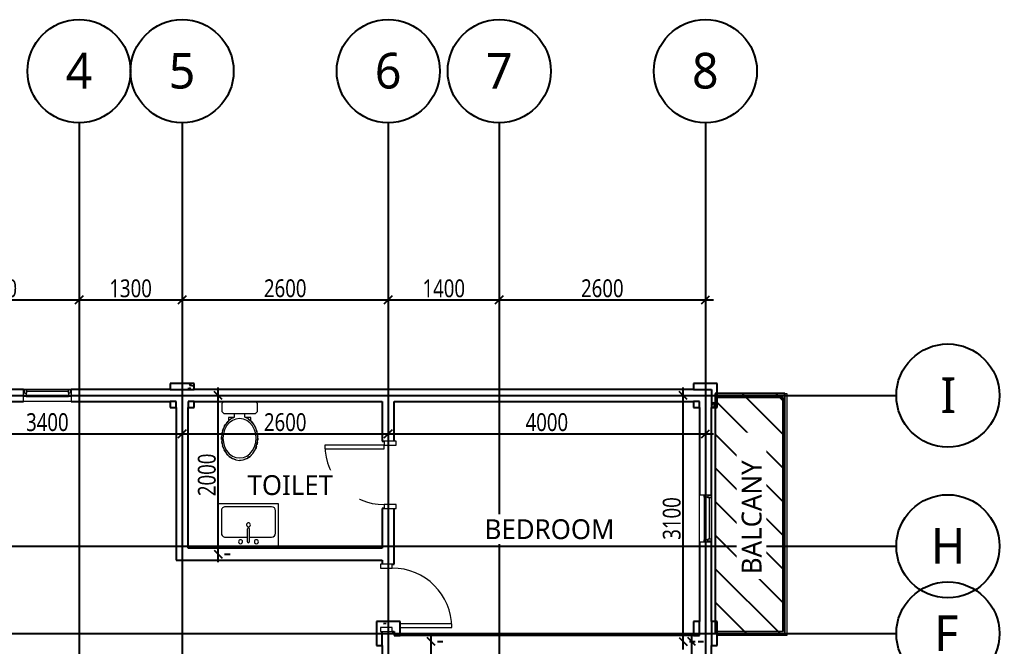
# Model space of a CAD drawing. Header units: millimetres. Extents: x 5566 to 76250, y 4768 to 55588.
# Drawn here: x 42503 to 54861, y 34604 to 42506 of the extents above; entities that cross this region are included whole.
import ezdxf

# ---------------------------------------------------------------- set-up
doc = ezdxf.new("R2010")
doc.units = ezdxf.units.MM
doc.layers.get('0').update_dxf_attribs({"color": 250})
doc.layers.get('Defpoints').update_dxf_attribs({"color": 255})
for name, color, linetype, lineweight in [('A-DOOR', 255, 'Continuous', 15), ('A-DOOR-FRAM', 255, 'Continuous', 18), ('A-FLOR-HRAL', 255, 'Continuous', 9), ('A-GLAZ', 255, 'Continuous', 15), ('P-SANR-FIXT', 255, 'Continuous', 9)]:
    doc.layers.add(name, color=color, linetype=linetype, lineweight=lineweight)
doc.styles.add('Trebuchet MS_1', font='trebuc.ttf', dxfattribs={"height": 450})
doc.styles.add('Trebuchet MS_3', font='trebuc.ttf', dxfattribs={"height": 450})
doc.styles.add('Trebuchet MS_4', font='trebuc.ttf', dxfattribs={"width": 0.8, "height": 225})
doc.dimstyles.new('Linear_-_2_25mm_Trebuchet_MS', dxfattribs={"dimscale": 304.8, "dimtxt": 231.963954, "dimasz": 0.328084, "dimexe": 0.492126, "dimexo": 0.492126, "dimgap": 0.098425, "dimtad": 1, "dimdec": 0, "dimzin": 0, "dimdsep": 46, "dimtxsty": 'Trebuchet MS_4', "dimblk1": 'OBLIQUE', "dimblk2": 'OBLIQUE', "dimsah": 1, "dimcen": 0.09, "dimdle": 0.328084, "dimazin": 0, "dimtfac": 1, "dimtdec": 4, "dimtix": 1, "dimtmove": 0, "dimatfit": 3, "dimfxl": 1, "dimtvp": 1, "dimtolj": 1, "dimtzin": 0, "dimarcsym": 2})
pattern_1 = [(50, (41522.4, 27944.3), (728.737, -63.756), [76.2, -838.2]), (355, (41522.4, 27944.3), (-140.97, 764.228), [60.96, -670.56]), (100.451, (41583.1, 27939), (587.77, 700.467), [64.76, -712.36]), (46.184, (41522.4, 28147.5), (1084.316, -168.17), [114.3, -1257.3]), (96.636, (41612.7, 28133.5), (949.61, 989.71), [97.14, -1068.54]), (351.184, (41522.4, 28147.5), (949.62, 989.7), [91.44, -1005.84]), (21, (41624, 28096.7), (606.458, -409.06), [76.2, -838.2]), (326, (41624, 28096.7), (247.21, 736.753), [60.96, -670.56]), (71.451, (41674.5, 28062.6), (853.67, 327.685), [64.76, -712.36]), (37.5, (41522.4, 27944.3), (12.3547, 338.22), [33.528, -628.904, 33.528, -647.192, -673.1]), (37.5, (41522.4, 27944.3), (12.3547, 338.22), [-1343.152, 33.528, -639.572]), (7.5, (41522.4, 27944.3), (267.279, 400.722), [33.528, -354.584, 33.528, -613.664, -256.54]), (7.5, (41522.4, 27944.3), (267.279, 400.722), [-1035.304, 33.528, -223.012]), (327.5, (41295.82, 27944.3), (542.3633, -22.9153), [33.528, -220.472, 33.528, -758.952, -1051.56]), (327.5, (41295.82, 27944.3), (542.3633, -22.9153), [-1046.48, 33.528, -1018.032]), (317.5, (41194.2, 27944.3), (592.517, 101.707), [33.528, -296.672, 33.528, -492.76, -746.76]), (317.5, (41194.2, 27944.3), (592.517, 101.707), [-856.488, 33.528, -713.232])]

# ---------------------------------------------------------------- blocks, each defined once
blk = doc.blocks.new('M_Door-Passage-Single-Vision_Lite - 750 x 2000mm-V1-L2 - Architectural')
at = {"layer": 'A-DOOR'}
for p, q in [((375, 806.35), (330, 806.35)), ((330, 806.35), (330, 156.35)), ((375, 156.35), (375, 806.35))]:
    blk.add_line(p, q, dxfattribs=at)
blk.add_arc((375, 56.35), 750, 90, 180, dxfattribs=at)
at = {"layer": 'A-DOOR-FRAM'}
for p, q in [((-375, 56.35), (-425, 56.35)), ((-425, 56.35), (-425, -93.65)), ((-375, -93.65), (-375, 56.35)), ((375, 56.35), (375, -93.65)), ((425, 56.35), (375, 56.35)), ((425, -93.65), (425, 56.35)), ((-425, -93.65), (-375, -93.65)), ((375, -93.65), (425, -93.65))]:
    blk.add_line(p, q, dxfattribs=at)
blk = doc.blocks.new('M_Door-Passage-Single-Vision_Lite - 750 x 2000mm-1696654-L2 - Architectural')
at = {"layer": 'A-DOOR'}
for p, q in [((375, 806.35), (330, 806.35)), ((330, 806.35), (330, 56.35)), ((375, 56.35), (375, 806.35)), ((330, 56.35), (375, 56.35))]:
    blk.add_line(p, q, dxfattribs=at)
blk.add_arc((375, 56.35), 750, 90, 180, dxfattribs=at)
at = {"layer": 'A-DOOR-FRAM'}
for p, q in [((-375, 56.35), (-425, 56.35)), ((-425, 56.35), (-425, -93.65)), ((-375, -93.65), (-375, 56.35)), ((375, 56.35), (375, -93.65)), ((425, 56.35), (375, 56.35)), ((425, -93.65), (425, 56.35)), ((-425, -93.65), (-375, -93.65)), ((375, -93.65), (425, -93.65))]:
    blk.add_line(p, q, dxfattribs=at)
blk = doc.blocks.new('M_Window-Fixed - 600 x 900mm-1696655-L2 - Architectural')
at = {"layer": 'A-GLAZ'}
for p, q in [((-300, 75), (300, 75)), ((-300, -75), (-300, 75)), ((-261.9, 75), (-300, 75)), ((-287.3, 75), (-287.3, 30.55)), ((-287.3, 30.55), (-268.25, 30.55)), ((-261.9, 30.55), (-268.25, 30.55)), ((-268.25, 30.55), (-268.25, -13.9)), ((261.9, 75), (-261.9, 75)), ((-261.9, 75), (-261.9, 30.55)), ((261.9, 52.775), (-261.9, 52.775)), ((261.9, 75), (261.9, 30.55)), ((300, 75), (261.9, 75)), ((261.9, 30.55), (268.25, 30.55)), ((268.25, 30.55), (268.25, -13.9)), ((287.3, 30.55), (268.25, 30.55)), ((287.3, 75), (287.3, 30.55)), ((300, 75), (300, -75)), ((-268.25, -13.9), (-300, -13.9)), ((300, -75), (-300, -75)), ((-268.25, -13.9), (268.25, -13.9)), ((300, -13.9), (268.25, -13.9))]:
    blk.add_line(p, q, dxfattribs=at)
blk = doc.blocks.new('Top Rail Type - Top Rail_Internal_-1708940-L2 - Architectural')
at = {"layer": 'A-FLOR-HRAL'}
for p, q in [((9781, 9847), (10656, 9847)), ((10606, 9797), (9781, 9797)), ((10606, 6847), (10606, 9797)), ((10656, 9847), (10656, 6797)), ((9781, 6847), (10606, 6847)), ((10656, 6797), (9781, 6797))]:
    blk.add_line(p, q, dxfattribs=at)
blk = doc.blocks.new('Top Rail Type - Top Rail_Internal_-V6-L2 - Architectural')
at = {"layer": 'A-FLOR-HRAL'}
for p, q in [((9781, 9847), (10656, 9847)), ((9781, 9797), (10606, 9797)), ((10606, 9797), (10606, 6847)), ((10656, 9847), (10656, 6797)), ((10606, 6847), (9781, 6847)), ((10656, 6797), (9781, 6797))]:
    blk.add_line(p, q, dxfattribs=at)
blk = doc.blocks.new('M_Water Closet - Flush Tank - Private - 6_1 Lpf-V7-L2 - Architectural')
at = {"layer": 'P-SANR-FIXT'}
for p, q in [((25, 225), (0, 200)), ((127, 225), (25, 225)), ((152, 200), (127, 225)), ((152, -200), (152, 200)), ((243, 140), (203, 140)), ((203, 140), (203, 80)), ((219, 110), (245, 142)), ((152, 63), (195, 63)), ((216, 110), (216, 106)), ((219, 110), (216, 110)), ((195, -64), (152, -64)), ((203, -80), (203, -140)), ((216, -106), (216, -110)), ((216, -110), (219, -110)), ((233, -129), (219, -110)), ((710, -107), (693, -131)), ((737, -46), (720, -90)), ((0, -200), (25, -225)), ((25, -225), (127, -225)), ((127, -225), (152, -200)), ((203, -140), (243, -140)), ((588, -205), (560, -214)), ((636, -180), (611, -194)), ((678, -147), (656, -166))]:
    blk.add_line(p, q, dxfattribs=at)
at = {"layer": 'P-SANR-FIXT', "flags": 128}
for points in [[(743, 0), (737, 46), (720, 91), (692, 132), (655, 167), (609, 195), (558, 215), (503, 226), (446, 228), (390, 220), (336, 204), (289, 178), (248, 146), (216, 107), (195, 63)], [(712, 0), (706, 47), (688, 91), (658, 131), (619, 164), (572, 189), (519, 204), (464, 210), (408, 204), (356, 189), (308, 164), (269, 131), (239, 91), (221, 47), (215, 0)], [(248, 146), (286, 176), (287, 177)], [(301, 186), (329, 200), (333, 202)], [(352, 210), (377, 217), (384, 219)], [(406, 224), (429, 227), (438, 228)], [(463, 229), (481, 228), (493, 227)], [(517, 224), (533, 221), (547, 218)], [(569, 212), (583, 207), (597, 201)], [(618, 190), (628, 185), (643, 175)], [(661, 162), (667, 156), (682, 143)], [(696, 127), (699, 122), (712, 104)], [(195, 63), (204, 85), (216, 106)], [(219, 110), (217, 108), (216, 106)], [(722, 88), (723, 84), (733, 59)], [(738, 45), (738, 43), (743, 0)], [(195, -64), (216, -107), (248, -146), (289, -178), (336, -204), (390, -220), (446, -228), (503, -226), (558, -215), (609, -195), (655, -167), (692, -132), (720, -91), (737, -46), (743, 0)], [(216, -106), (204, -85), (195, -64)], [(215, 0), (221, -47), (239, -91), (269, -131), (308, -164), (356, -189), (408, -204), (464, -210), (519, -204), (572, -189), (619, -164), (658, -131), (688, -91), (706, -47), (712, 0)], [(216, -106), (217, -108), (219, -110)], [(270, -165), (251, -148), (250, -147)], [(315, -193), (292, -180), (290, -179)], [(366, -214), (340, -205), (338, -204)], [(421, -226), (393, -221), (391, -221)], [(478, -228), (449, -228), (447, -228)], [(534, -221), (505, -226), (504, -226)]]:
    blk.add_lwpolyline(points, dxfattribs=at)
blk = doc.blocks.new('M_Sink Kitchen-Single - 760 x 535mm-1436930-L2 - Architectural')
at = {"layer": 'P-SANR-FIXT'}
for p, q in [((396, 270), (-364, 270)), ((-364, 270), (-364, -265)), ((396, -265), (396, 270)), ((3, 156), (-275, 156)), ((3, 213), (3, 53)), ((28, 213), (28, 53)), ((307, 156), (28, 156)), ((-326, 105), (-326, -176)), ((358, -176), (358, 105)), ((-275, -227), (307, -227)), ((-364, -265), (396, -265))]:
    blk.add_line(p, q, dxfattribs=at)
for centre, radius, start, end in [((-275, 105), 50.8, 90, 180), ((-84, 213), 25.4, 360, 180), ((-84, 213), 25.4, 180, 0), ((16, 213), 12.7, 360, 180), ((116, 213), 25.4, 360, 180), ((116, 213), 25.4, 180, 360), ((307, 105), 50.8, 360, 90), ((16, 0), 25.4, 360, 180), ((16, 0), 25.4, 180, 0), ((16, 53), 12.7, 180, 0), ((-275, -176), 50.8, 180, 270), ((307, -176), 50.8, 270, 0)]:
    blk.add_arc(centre, radius, start, end, dxfattribs=at)
blk = doc.blocks.new('Grid - M_Grid Head - Circle-50561-L2 - Architectural')
blk.add_circle((0, 0), 6.5)
blk = doc.blocks.new('_Oblique')
at = {"color": 0, "linetype": 'ByBlock', "lineweight": -2}
blk.add_line((-0.5, -0.5), (0.5, 0.5), dxfattribs=at)
blk = doc.blocks.new('*D435')
at = {"color": 0, "lineweight": -2, "transparency": 16777216}
for p, q in [((45009, 35667), (45009, 37867)), ((45089, 37767), (45159, 37767)), ((45089, 35767), (45159, 35767))]:
    blk.add_line(p, q, dxfattribs=at)
at = {"layer": 'Defpoints', "color": 0, "transparency": 16777216}
for p in [(44939, 37767), (45009, 37767), (44939, 35767)]:
    blk.add_point(p, dxfattribs=at)
at = {"color": 0, "lineweight": -2, "transparency": 16777216, "xscale": 100, "yscale": 100, "zscale": 100}
for p, rotation in [((45009, 37767), 90), ((45009, 35767), 270)]:
    blk.add_blockref('_Oblique', p, dxfattribs=dict(at, rotation=rotation))
at = {"color": 0, "transparency": 16777216, "insert": (44865, 36767), "char_height": 225, "width": 566.15, "attachment_point": 5, "rotation": 90, "style": 'Trebuchet MS_4'}
blk.add_mtext('\\A1;2000', dxfattribs=at)
blk = doc.blocks.new('*D436')
at = {"color": 0, "lineweight": -2, "transparency": 16777216}
for p, q in [((44453, 37285), (47253, 37285)), ((44553, 37206), (44553, 37135)), ((47153, 37206), (47153, 37135))]:
    blk.add_line(p, q, dxfattribs=at)
at = {"layer": 'Defpoints', "color": 0, "transparency": 16777216}
for p in [(44553, 37356), (47153, 37356), (47153, 37285)]:
    blk.add_point(p, dxfattribs=at)
at = {"color": 0, "lineweight": -2, "transparency": 16777216, "xscale": 100, "yscale": 100, "zscale": 100, "rotation": 180}
blk.add_blockref('_Oblique', (44553, 37285), dxfattribs=at)
at = {"color": 0, "lineweight": -2, "transparency": 16777216, "xscale": 100, "yscale": 100, "zscale": 100}
blk.add_blockref('_Oblique', (47153, 37285), dxfattribs=at)
at = {"color": 0, "transparency": 16777216, "insert": (45853, 37430), "char_height": 225, "width": 566.15, "attachment_point": 5, "style": 'Trebuchet MS_4'}
blk.add_mtext('\\A1;2600', dxfattribs=at)
blk = doc.blocks.new('*D437')
at = {"color": 0, "lineweight": -2, "transparency": 16777216}
for p, q in [((50873, 34567), (50873, 37867)), ((50952, 37767), (51023, 37767)), ((50952, 34667), (51023, 34667))]:
    blk.add_line(p, q, dxfattribs=at)
at = {"layer": 'Defpoints', "color": 0, "transparency": 16777216}
for p in [(50802, 37767), (50873, 37767), (50802, 34667)]:
    blk.add_point(p, dxfattribs=at)
at = {"color": 0, "lineweight": -2, "transparency": 16777216, "xscale": 100, "yscale": 100, "zscale": 100}
for p, rotation in [((50873, 37767), 90), ((50873, 34667), 270)]:
    blk.add_blockref('_Oblique', p, dxfattribs=dict(at, rotation=rotation))
at = {"color": 0, "transparency": 16777216, "insert": (50729, 36217), "char_height": 225, "width": 566.15, "attachment_point": 5, "rotation": 90, "style": 'Trebuchet MS_4'}
blk.add_mtext('\\A1;3100', dxfattribs=at)
blk = doc.blocks.new('*D438')
at = {"color": 0, "lineweight": -2, "transparency": 16777216}
for p, q in [((47053, 37285), (51253, 37285)), ((47153, 37206), (47153, 37135)), ((51153, 37206), (51153, 37135))]:
    blk.add_line(p, q, dxfattribs=at)
at = {"layer": 'Defpoints', "color": 0, "transparency": 16777216}
for p in [(47153, 37356), (51153, 37356), (51153, 37285)]:
    blk.add_point(p, dxfattribs=at)
at = {"color": 0, "lineweight": -2, "transparency": 16777216, "xscale": 100, "yscale": 100, "zscale": 100, "rotation": 180}
blk.add_blockref('_Oblique', (47153, 37285), dxfattribs=at)
at = {"color": 0, "lineweight": -2, "transparency": 16777216, "xscale": 100, "yscale": 100, "zscale": 100}
blk.add_blockref('_Oblique', (51153, 37285), dxfattribs=at)
at = {"color": 0, "transparency": 16777216, "insert": (49153, 37430), "char_height": 225, "width": 566.15, "attachment_point": 5, "style": 'Trebuchet MS_4'}
blk.add_mtext('\\A1;4000', dxfattribs=at)
blk = doc.blocks.new('*D439')
at = {"color": 0, "lineweight": -2, "transparency": 16777216}
for p, q in [((50980, 33167), (50980, 34767)), ((51060, 34667), (51130, 34667)), ((51060, 33267), (51130, 33267))]:
    blk.add_line(p, q, dxfattribs=at)
at = {"layer": 'Defpoints', "color": 0, "transparency": 16777216}
for p in [(50910, 34667), (50980, 34667), (50910, 33267)]:
    blk.add_point(p, dxfattribs=at)
at = {"color": 0, "lineweight": -2, "transparency": 16777216, "xscale": 100, "yscale": 100, "zscale": 100}
for p, rotation in [((50980, 34667), 90), ((50980, 33267), 270)]:
    blk.add_blockref('_Oblique', p, dxfattribs=dict(at, rotation=rotation))
at = {"color": 0, "transparency": 16777216, "insert": (50836, 33967), "char_height": 225, "width": 566.15, "attachment_point": 5, "rotation": 90, "style": 'Trebuchet MS_4'}
blk.add_mtext('\\A1;1400', dxfattribs=at)
blk = doc.blocks.new('*D441')
at = {"color": 0, "lineweight": -2, "transparency": 16777216}
for p, q in [((47693, 31167), (47693, 34767)), ((47772, 34667), (47843, 34667)), ((47772, 31267), (47843, 31267))]:
    blk.add_line(p, q, dxfattribs=at)
at = {"layer": 'Defpoints', "color": 0, "transparency": 16777216}
for p in [(47622, 34667), (47693, 34667), (47622, 31267)]:
    blk.add_point(p, dxfattribs=at)
at = {"color": 0, "lineweight": -2, "transparency": 16777216, "xscale": 100, "yscale": 100, "zscale": 100}
for p, rotation in [((47693, 34667), 90), ((47693, 31267), 270)]:
    blk.add_blockref('_Oblique', p, dxfattribs=dict(at, rotation=rotation))
at = {"color": 0, "transparency": 16777216, "insert": (47548, 32967), "char_height": 225, "width": 566.15, "attachment_point": 5, "rotation": 90, "style": 'Trebuchet MS_4'}
blk.add_mtext('\\A1;3400', dxfattribs=at)
blk = doc.blocks.new('*D449')
at = {"color": 0, "lineweight": -2, "transparency": 16777216}
for p, q in [((41153, 37467), (41153, 37135)), ((44553, 37467), (44553, 37135)), ((41053, 37285), (44653, 37285))]:
    blk.add_line(p, q, dxfattribs=at)
at = {"layer": 'Defpoints', "color": 0, "transparency": 16777216}
for p in [(41153, 37617), (44553, 37617), (44553, 37285)]:
    blk.add_point(p, dxfattribs=at)
at = {"color": 0, "lineweight": -2, "transparency": 16777216, "xscale": 100, "yscale": 100, "zscale": 100, "rotation": 180}
blk.add_blockref('_Oblique', (41153, 37285), dxfattribs=at)
at = {"color": 0, "lineweight": -2, "transparency": 16777216, "xscale": 100, "yscale": 100, "zscale": 100}
blk.add_blockref('_Oblique', (44553, 37285), dxfattribs=at)
at = {"color": 0, "transparency": 16777216, "insert": (42853, 37430), "char_height": 225, "width": 566.15, "attachment_point": 5, "style": 'Trebuchet MS_4'}
blk.add_mtext('\\A1;3400', dxfattribs=at)
blk = doc.blocks.new('*D452')
at = {"color": 0, "lineweight": -2, "transparency": 16777216}
for p, q in [((41053, 38973), (43353, 38973)), ((41153, 38894), (41153, 38823)), ((43253, 38894), (43253, 38823))]:
    blk.add_line(p, q, dxfattribs=at)
at = {"layer": 'Defpoints', "color": 0, "transparency": 16777216}
for p in [(41153, 39044), (43253, 39044), (43253, 38973)]:
    blk.add_point(p, dxfattribs=at)
at = {"color": 0, "lineweight": -2, "transparency": 16777216, "xscale": 100, "yscale": 100, "zscale": 100, "rotation": 180}
blk.add_blockref('_Oblique', (41153, 38973), dxfattribs=at)
at = {"color": 0, "lineweight": -2, "transparency": 16777216, "xscale": 100, "yscale": 100, "zscale": 100}
blk.add_blockref('_Oblique', (43253, 38973), dxfattribs=at)
at = {"color": 0, "transparency": 16777216, "insert": (42203, 39117), "char_height": 225, "width": 566.15, "attachment_point": 5, "style": 'Trebuchet MS_4'}
blk.add_mtext('\\A1;2100', dxfattribs=at)
blk = doc.blocks.new('*D453')
at = {"color": 0, "lineweight": -2, "transparency": 16777216}
for p, q in [((43153, 38973), (44653, 38973)), ((43253, 38894), (43253, 38823)), ((44553, 38894), (44553, 38823))]:
    blk.add_line(p, q, dxfattribs=at)
at = {"layer": 'Defpoints', "color": 0, "transparency": 16777216}
for p in [(43253, 39044), (44553, 39044), (44553, 38973)]:
    blk.add_point(p, dxfattribs=at)
at = {"color": 0, "lineweight": -2, "transparency": 16777216, "xscale": 100, "yscale": 100, "zscale": 100, "rotation": 180}
blk.add_blockref('_Oblique', (43253, 38973), dxfattribs=at)
at = {"color": 0, "lineweight": -2, "transparency": 16777216, "xscale": 100, "yscale": 100, "zscale": 100}
blk.add_blockref('_Oblique', (44553, 38973), dxfattribs=at)
at = {"color": 0, "transparency": 16777216, "insert": (43903, 39117), "char_height": 225, "width": 566.15, "attachment_point": 5, "style": 'Trebuchet MS_4'}
blk.add_mtext('\\A1;1300', dxfattribs=at)
blk = doc.blocks.new('*D454')
at = {"color": 0, "lineweight": -2, "transparency": 16777216}
for p, q in [((44453, 38973), (47253, 38973)), ((44553, 38894), (44553, 38823)), ((47153, 38894), (47153, 38823))]:
    blk.add_line(p, q, dxfattribs=at)
at = {"layer": 'Defpoints', "color": 0, "transparency": 16777216}
for p in [(44553, 39044), (47153, 39044), (47153, 38973)]:
    blk.add_point(p, dxfattribs=at)
at = {"color": 0, "lineweight": -2, "transparency": 16777216, "xscale": 100, "yscale": 100, "zscale": 100, "rotation": 180}
blk.add_blockref('_Oblique', (44553, 38973), dxfattribs=at)
at = {"color": 0, "lineweight": -2, "transparency": 16777216, "xscale": 100, "yscale": 100, "zscale": 100}
blk.add_blockref('_Oblique', (47153, 38973), dxfattribs=at)
at = {"color": 0, "transparency": 16777216, "insert": (45853, 39118), "char_height": 225, "width": 566.15, "attachment_point": 5, "style": 'Trebuchet MS_4'}
blk.add_mtext('\\A1;2600', dxfattribs=at)
blk = doc.blocks.new('*D455')
at = {"color": 0, "lineweight": -2, "transparency": 16777216}
for p, q in [((47053, 38973), (48653, 38973)), ((47153, 38894), (47153, 38823)), ((48553, 38894), (48553, 38823))]:
    blk.add_line(p, q, dxfattribs=at)
at = {"layer": 'Defpoints', "color": 0, "transparency": 16777216}
for p in [(47153, 39044), (48553, 39044), (48553, 38973)]:
    blk.add_point(p, dxfattribs=at)
at = {"color": 0, "lineweight": -2, "transparency": 16777216, "xscale": 100, "yscale": 100, "zscale": 100, "rotation": 180}
blk.add_blockref('_Oblique', (47153, 38973), dxfattribs=at)
at = {"color": 0, "lineweight": -2, "transparency": 16777216, "xscale": 100, "yscale": 100, "zscale": 100}
blk.add_blockref('_Oblique', (48553, 38973), dxfattribs=at)
at = {"color": 0, "transparency": 16777216, "insert": (47853, 39117), "char_height": 225, "width": 566.15, "attachment_point": 5, "style": 'Trebuchet MS_4'}
blk.add_mtext('\\A1;1400', dxfattribs=at)
blk = doc.blocks.new('*D456')
at = {"color": 0, "lineweight": -2, "transparency": 16777216}
for p, q in [((48453, 38973), (51253, 38973)), ((48553, 38894), (48553, 38823)), ((51153, 38894), (51153, 38823))]:
    blk.add_line(p, q, dxfattribs=at)
at = {"layer": 'Defpoints', "color": 0, "transparency": 16777216}
for p in [(48553, 39044), (51153, 39044), (51153, 38973)]:
    blk.add_point(p, dxfattribs=at)
at = {"color": 0, "lineweight": -2, "transparency": 16777216, "xscale": 100, "yscale": 100, "zscale": 100, "rotation": 180}
blk.add_blockref('_Oblique', (48553, 38973), dxfattribs=at)
at = {"color": 0, "lineweight": -2, "transparency": 16777216, "xscale": 100, "yscale": 100, "zscale": 100}
blk.add_blockref('_Oblique', (51153, 38973), dxfattribs=at)
at = {"color": 0, "transparency": 16777216, "insert": (49853, 39118), "char_height": 225, "width": 566.15, "attachment_point": 5, "style": 'Trebuchet MS_4'}
blk.add_mtext('\\A1;2600', dxfattribs=at)

msp = doc.modelspace()

# ---------------------------------------------------------------- hatches: boundary and pattern name
at = {"true_color": 0x000000}
h = msp.add_hatch(dxfattribs=at)
h.set_pattern_fill('FP_1', color=18, style=0, pattern_type=2)
h.set_pattern_definition(pattern_1)
h.paths.add_polyline_path([(44477.89531, 37616.7324), (44477.89531, 37691.7324), (44402.89531, 37691.7324), (44402.89531, 37616.7324)])
h.paths.add_polyline_path([(44702.89531, 37616.7324), (44702.89531, 37691.7324), (44627.89531, 37691.7324), (44627.89531, 37616.7324)])
h.paths.add_polyline_path([(44702.89531, 37841.7324), (44702.89531, 37916.7324), (44402.89531, 37916.7324), (44402.89531, 37841.7324)])
h = msp.add_hatch(dxfattribs=at)
h.set_pattern_fill('FP_1', color=18, style=0, pattern_type=2)
h.set_pattern_definition(pattern_1)
h.paths.add_polyline_path([(51077.89531, 37616.7324), (51077.89531, 37691.7324), (51002.89531, 37691.7324), (51002.89531, 37616.7324)])
h.paths.add_polyline_path([(51227.89531, 37616.7324), (51302.89531, 37616.7324), (51302.89531, 37916.7324), (51002.89531, 37916.7324), (51002.89531, 37841.7324), (51227.89531, 37841.7324), (51227.89531, 37691.7324)])
h = msp.add_hatch(dxfattribs=at)
h.set_pattern_fill('FP_2', color=18, style=0, pattern_type=2)
h.set_pattern_definition([(135, (41522.4, 27944.3), (-212.132, -212.132), [])])
h.paths.add_polyline_path([(52152.89531, 34766.7324), (52152.89531, 37791.7324), (51277.89531, 37791.7324), (51277.89531, 34766.7324)])
h = msp.add_hatch(dxfattribs=at)
h.set_pattern_fill('FP_1', color=18, style=0, pattern_type=2)
h.set_pattern_definition(pattern_1)
h.paths.add_polyline_path([(47052.89531, 34616.7324), (47077.89531, 34616.7324), (47077.89531, 34791.7324), (47052.89531, 34791.7324), (47052.89531, 34841.7324), (47202.89531, 34841.7324), (47202.89531, 34791.7324), (47227.89531, 34791.7324), (47227.89531, 34741.7324), (47302.89531, 34741.7324), (47302.89531, 34916.7324), (47002.89531, 34916.7324), (47002.89531, 34616.7324)])
h = msp.add_hatch(dxfattribs=at)
h.set_pattern_fill('FP_1', color=18, style=0, pattern_type=2)
h.set_pattern_definition(pattern_1)
h.paths.add_polyline_path([(51302.89531, 34616.7324), (51302.89531, 34916.7324), (51227.89531, 34916.7324), (51227.89531, 34616.7324)])
h.paths.add_polyline_path([(51002.89531, 34741.7324), (51077.89531, 34741.7324), (51077.89531, 34916.7324), (51002.89531, 34916.7324)])

# ---------------------------------------------------------------- linework, layer by layer
at = {"color": 18, "true_color": 0x000000}
for p, q in [((43252.89531, 41206.38928), (43252.89531, 23200)), ((44552.89531, 41206.38928), (44552.89531, 23200)), ((47152.89531, 41206.38928), (47152.89531, 23200)), ((48552.89531, 41206.38928), (48552.89531, 23200)), ((51152.89531, 41206.38928), (51152.89531, 23200)), ((42552.89531, 37841.7324), (41302.89531, 37841.7324)), ((44402.89531, 37841.7324), (43152.89531, 37841.7324)), ((44702.89531, 37916.7324), (44402.89531, 37916.7324)), ((44402.89531, 37916.7324), (44402.89531, 37841.7324)), ((44402.89531, 37841.7324), (44702.89531, 37841.7324)), ((44702.89531, 37841.7324), (44702.89531, 37916.7324)), ((51002.89531, 37841.7324), (44702.89531, 37841.7324)), ((51302.89531, 37916.7324), (51002.89531, 37916.7324)), ((51002.89531, 37916.7324), (51002.89531, 37841.7324)), ((51002.89531, 37841.7324), (51227.89531, 37841.7324)), ((51227.89531, 37841.7324), (51227.89531, 37691.7324)), ((51302.89531, 37616.7324), (51302.89531, 37916.7324)), ((32881.50786, 37766.7324), (53561.14899, 37766.7324)), ((51277.89531, 37791.7324), (51277.89531, 34766.7324)), ((52152.89531, 37791.7324), (51277.89531, 37791.7324)), ((52152.89531, 34766.7324), (52152.89531, 37791.7324)), ((41302.89531, 37691.7324), (42552.89531, 37691.7324)), ((43152.89531, 37691.7324), (44402.89531, 37691.7324)), ((44477.89531, 37691.7324), (44402.89531, 37691.7324)), ((44402.89531, 37691.7324), (44402.89531, 37616.7324)), ((44402.89531, 37616.7324), (44477.89531, 37616.7324)), ((44477.89531, 37616.7324), (44477.89531, 37691.7324)), ((44477.89531, 37616.7324), (44477.89531, 35691.7324)), ((44702.89531, 37691.7324), (44627.89531, 37691.7324)), ((44627.89531, 37691.7324), (44627.89531, 37616.7324)), ((44627.89531, 35841.7324), (44627.89531, 37616.7324)), ((44627.89531, 37616.7324), (44702.89531, 37616.7324)), ((44702.89531, 37691.7324), (47077.89531, 37691.7324)), ((44702.89531, 37616.7324), (44702.89531, 37691.7324)), ((47077.89531, 37691.7324), (47077.89531, 37191.7324)), ((47227.89531, 37691.7324), (51002.89531, 37691.7324)), ((47227.89531, 37191.7324), (47227.89531, 37691.7324)), ((51002.89531, 37691.7324), (51002.89531, 37616.7324)), ((51077.89531, 37691.7324), (51002.89531, 37691.7324)), ((51002.89531, 37616.7324), (51077.89531, 37616.7324)), ((51077.89531, 37616.7324), (51077.89531, 37691.7324)), ((51077.89531, 37616.7324), (51077.89531, 36516.7324)), ((51227.89531, 37691.7324), (51227.89531, 37616.7324)), ((51227.89531, 36516.7324), (51227.89531, 37616.7324)), ((51227.89531, 37616.7324), (51302.89531, 37616.7324)), ((47077.89531, 37191.7324), (47102.89531, 37191.7324)), ((47077.89531, 36341.7324), (47077.89531, 35841.7324)), ((47102.89531, 36341.7324), (47077.89531, 36341.7324)), ((47227.89531, 35641.7324), (47227.89531, 36341.7324)), ((32881.50786, 35866.7324), (53561.14899, 35866.7324)), ((47077.89531, 35841.7324), (44627.89531, 35841.7324)), ((51077.89531, 35916.7324), (51077.89531, 34916.7324)), ((51227.89531, 34916.7324), (51227.89531, 35916.7324)), ((44477.89531, 35691.7324), (47077.89531, 35691.7324)), ((47077.89531, 35691.7324), (47077.89531, 35641.7324)), ((47202.89531, 35641.7324), (47227.89531, 35641.7324)), ((47302.89531, 34916.7324), (47002.89531, 34916.7324)), ((47002.89531, 34916.7324), (47002.89531, 34616.7324)), ((47302.89531, 34741.7324), (47302.89531, 34916.7324)), ((51002.89531, 34916.7324), (51002.89531, 34741.7324)), ((51077.89531, 34916.7324), (51002.89531, 34916.7324)), ((51077.89531, 34741.7324), (51077.89531, 34916.7324)), ((51302.89531, 34916.7324), (51227.89531, 34916.7324)), ((51227.89531, 34916.7324), (51227.89531, 34616.7324)), ((51302.89531, 34616.7324), (51302.89531, 34916.7324)), ((32881.50786, 34766.7324), (53561.14899, 34766.7324)), ((47077.89531, 34616.7324), (47077.89531, 34791.7324)), ((47202.89531, 34791.7324), (47227.89531, 34791.7324)), ((47227.89531, 34791.7324), (47227.89531, 34741.7324)), ((47227.89531, 34741.7324), (47302.89531, 34741.7324)), ((51002.89531, 34741.7324), (47302.89531, 34741.7324)), ((51002.89531, 34741.7324), (51077.89531, 34741.7324)), ((51277.89531, 34766.7324), (52152.89531, 34766.7324)), ((47002.89531, 34616.7324), (47077.89531, 34616.7324)), ((47077.89531, 34616.7324), (47077.89531, 32616.7324)), ((51227.89531, 32566.7324), (51227.89531, 34616.7324)), ((51227.89531, 34616.7324), (51302.89531, 34616.7324))]:
    msp.add_line(p, q, dxfattribs=at)

# ---------------------------------------------------------------- block references
at = {"color": 18, "true_color": 0x000000, "xscale": 99.99999999999993, "yscale": 99.99999999999993, "zscale": 99.99999999999993}
for p, rotation in [((43252.89531, 41856.38928), 180), ((44552.89531, 41856.38928), 180), ((47152.89531, 41856.38928), 180), ((48552.89531, 41856.38928), 180), ((51152.89531, 41856.38928), 180), ((54211.14899, 37766.7324), 269.9999999999994), ((54211.14899, 35866.7324), 269.9999999999994), ((54211.14899, 34766.7324), 269.9999999999994)]:
    msp.add_blockref('Grid - M_Grid Head - Circle-50561-L2 - Architectural', p, dxfattribs=dict(at, rotation=rotation))
at = {"color": 18, "true_color": 0x000000}
for name, p in [('M_Window-Fixed - 600 x 900mm-1696655-L2 - Architectural', (42852.89531, 37766.7324)), ('Top Rail Type - Top Rail_Internal_-1708940-L2 - Architectural', (41522.38998, 27944.29577)), ('Top Rail Type - Top Rail_Internal_-V6-L2 - Architectural', (41522.38998, 27944.29577))]:
    msp.add_blockref(name, p, dxfattribs=at)
for name, p, rotation in [('M_Water Closet - Flush Tank - Private - 6_1 Lpf-V7-L2 - Architectural', (45277.89531, 37691.7324), 269.9999999999997), ('M_Door-Passage-Single-Vision_Lite - 750 x 2000mm-1696654-L2 - Architectural', (47159.24531, 36766.7324), 89.99999999999991), ('M_Window-Fixed - 600 x 900mm-1696655-L2 - Architectural', (51152.89531, 36216.7324), 269.9999999999999), ('M_Sink Kitchen-Single - 760 x 535mm-1436930-L2 - Architectural', (45405.48455, 36137.2778), 180), ('M_Door-Passage-Single-Vision_Lite - 750 x 2000mm-V1-L2 - Architectural', (47146.54531, 35216.7324), 269.9999999999999)]:
    msp.add_blockref(name, p, dxfattribs=dict(at, rotation=rotation))

# ---------------------------------------------------------------- dimensions: what is measured, and where the dimension line sits
for base, p1, p2, override, picture, middle in [((43252.89531, 38972.8343), (41152.89531, 39043.54498), (43252.89531, 39043.54498), {"dimpost": '<>', "dimfxl": 2100}, '*D452', (42202.89531, 39117.304)), ((44552.89531, 38972.8343), (43252.89531, 39043.54498), (44552.89531, 39043.54498), {"dimpost": '<>', "dimfxl": 1300}, '*D453', (43902.89531, 39117.304)), ((47152.89531, 38972.8343), (44552.89531, 39043.54498), (47152.89531, 39043.54498), {"dimpost": '<>', "dimfxl": 2600}, '*D454', (45852.89531, 39117.68279)), ((48552.89531, 38972.8343), (47152.89531, 39043.54498), (48552.89531, 39043.54498), {"dimpost": '<>', "dimfxl": 1400}, '*D455', (47852.89531, 39117.304)), ((51152.89531, 38972.8343), (48552.89531, 39043.54498), (51152.89531, 39043.54498), {"dimpost": '<>', "dimfxl": 2600}, '*D456', (49852.89531, 39117.68279)), ((44552.89531, 37285.2724), (41152.89531, 37616.7324), (44552.89531, 37616.7324), {"dimpost": '<>', "dimfxl": 3400}, '*D449', (42852.89531, 37429.7421)), ((47152.89531, 37285.2724), (44552.89531, 37355.98308), (47152.89531, 37355.98308), {"dimpost": '<>', "dimfxl": 2600}, '*D436', (45852.89531, 37430.12089)), ((51152.89531, 37285.2724), (47152.89531, 37355.98308), (51152.89531, 37355.98308), {"dimpost": '<>', "dimfxl": 4000}, '*D438', (49152.89531, 37429.7421))]:
    dim = msp.add_linear_dim(base=base, p1=p1, p2=p2, dimstyle='Linear_-_2_25mm_Trebuchet_MS', override=override, dxfattribs=at)
    dim.commit()
    dim.dimension.update_dxf_attribs({"geometry": picture, "text_midpoint": middle})
for base, p1, p2, override, picture, middle in [((45009.42076, 37766.7324), (44938.71008, 35766.7324), (44938.71008, 37766.7324), {"dimpost": '<>', "dimfxl": 2000}, '*D435', (44864.95106, 36766.7324)), ((50872.99114, 37766.7324), (50802.28046, 34666.7324), (50802.28046, 37766.7324), {"dimpost": '<>', "dimfxl": 3100}, '*D437', (50728.52144, 36216.7324)), ((47692.93074, 34666.7324), (47622.22007, 31266.7324), (47622.22007, 34666.7324), {"dimpost": '<>', "dimfxl": 3400}, '*D441', (47548.46105, 32966.7324)), ((50980.31956, 34666.7324), (50909.60888, 33266.7324), (50909.60888, 34666.7324), {"dimpost": '<>', "dimfxl": 1400}, '*D439', (50835.84986, 33966.7324))]:
    dim = msp.add_linear_dim(base=base, p1=p1, p2=p2, angle=90, dimstyle='Linear_-_2_25mm_Trebuchet_MS', override=override, dxfattribs=at)
    dim.commit()
    dim.dimension.update_dxf_attribs({"geometry": picture, "text_midpoint": middle})

# ---------------------------------------------------------------- next in the draw order: texts
at = {"color": 18, "true_color": 0x000000, "attachment_point": 1, "bg_fill": 3, "box_fill_scale": 1.25, "bg_fill_color": 256, "bg_fill_true_color": 13158600, "bg_fill_transparency": 0}
for s, insert, char_height, width, style in [('4', (43084.01738, 42087.31255), 450, 400.84375, 'Trebuchet MS_1'), ('5', (44384.01738, 42087.31255), 450, 400.84375, 'Trebuchet MS_1'), ('6', (46984.01738, 42087.31255), 450, 400.84375, 'Trebuchet MS_1'), ('7', (48384.01738, 42087.31255), 450, 400.84375, 'Trebuchet MS_1'), ('8', (50984.01738, 42087.31255), 450, 400.84375, 'Trebuchet MS_1'), ('I', (54116.06947, 37995.19822), 450, 216.455625, 'Trebuchet MS_1'), ('TOILET', (45377.93518, 36762.31425), 250, 1346.835, 'Trebuchet MS_3'), ('BEDROOM', (48368.73314, 36206.64008), 250, 1859.915, 'Trebuchet MS_3'), ('H', (53996.56947, 36095.19822), 450, 505.063125, 'Trebuchet MS_1'), ('F', (54039.56947, 34995.19822), 450, 400.84375, 'Trebuchet MS_1')]:
    msp.add_mtext(s, dxfattribs=dict(at, insert=insert, char_height=char_height, width=width, style=style))
at = {"color": 18, "true_color": 0x000000, "insert": (51610.64999, 35514.36313), "char_height": 250, "width": 1723.628125, "attachment_point": 1, "rotation": 90, "style": 'Trebuchet MS_3', "bg_fill": 3, "box_fill_scale": 1.25, "bg_fill_color": 256, "bg_fill_true_color": 13158600, "bg_fill_transparency": 0}
msp.add_mtext('BALCANY', dxfattribs=at)

doc.saveas('drawing.dxf')
